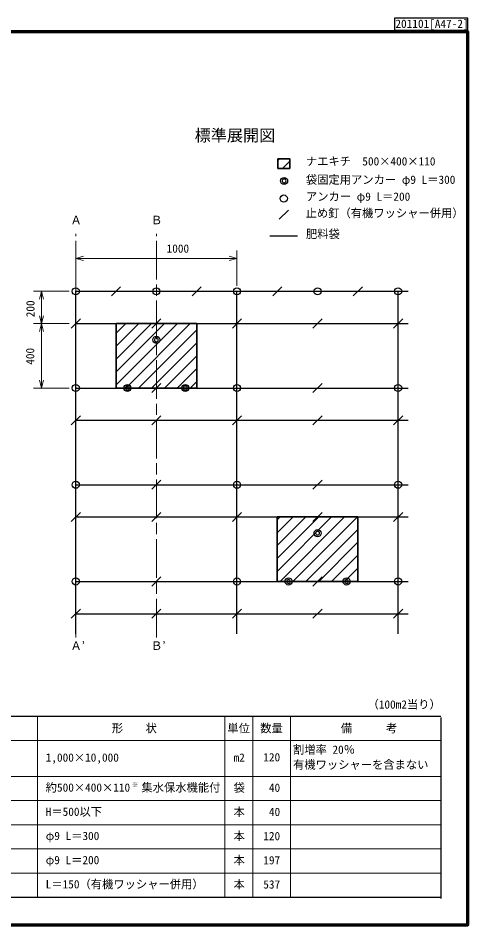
# Model space of a CAD drawing. Units: millimetres, scale not verified. Extents: x 200 to 8200, y 200 to 5825.
# Drawn here: x 5409 to 8200, y 200 to 5825 of the extents above; entities that cross this region are included whole.
import ezdxf
from ezdxf.enums import TextEntityAlignment as Align

# ---------------------------------------------------------------- set-up
doc = ezdxf.new("R2010")
doc.units = ezdxf.units.MM
doc.header["$LTSCALE"] = 20
doc.linetypes.add('CHAIN', pattern=[18.5, 12, -1.5, 3.5, -1.5])
for name, color, linetype, lineweight in [('C-BMK', 3, 'CHAIN', 13), ('C-DOC', 3, 'Continuous', 25), ('C-MTR-FRAM', 5, 'Continuous', 25), ('C-MTR-LINE', 5, 'Continuous', 13), ('C-STR', 7, 'Continuous', 25), ('C-STR-DIM', 1, 'Continuous', 13), ('C-TTL', 2, 'Continuous', 70)]:
    doc.layers.add(name, color=color, linetype=linetype, lineweight=lineweight)
for name, color, linetype in [('C-BMK-TXT', 7, 'Continuous'), ('C-MTR-TXT', 5, 'Continuous'), ('C-STR-TXT', 7, 'Continuous'), ('C-TTL-TXT', 7, 'Continuous')]:
    doc.layers.add(name, color=color, linetype=linetype)
doc.styles.add('ＭＳ ゴシック', font='')
doc.styles.get('ＭＳ ゴシック').set_extended_font_data('MS Gothic')

msp = doc.modelspace()

# ---------------------------------------------------------------- linework, layer by layer
at = {"layer": 'C-BMK'}
for p, q in [((5767.33, 1983.17), (5767.33, 4487.89)), ((6267.33, 1983.17), (6267.33, 4487.89))]:
    msp.add_line(p, q, dxfattribs=at)
at = {"layer": 'C-DOC'}
for p, q in [((7745, 5825), (7745, 5750)), ((8200, 5825), (7745, 5825)), ((8200, 5750), (8200, 5825)), ((7745, 5750), (8200, 5750))]:
    msp.add_line(p, q, dxfattribs=at)
at = {"layer": 'C-MTR-FRAM'}
for p, q in [((4765.7, 1494.05), (8032.48, 1494.05)), ((8032.48, 1486.24), (8032.48, 363.04)), ((4765.7, 370.85), (8032.48, 370.85))]:
    msp.add_line(p, q, dxfattribs=at)
at = {"layer": 'C-MTR-LINE'}
for p, q in [((5529.93, 1494.05), (5529.93, 370.85)), ((6691.37, 1494.05), (6691.37, 370.85)), ((6865.37, 1494.05), (6865.37, 370.85)), ((7099.07, 1494.05), (7099.07, 370.85)), ((4765.7, 1344.05), (8032.48, 1344.05)), ((4765.7, 1120.85), (8032.48, 1120.85)), ((4765.7, 970.85), (8032.48, 970.85)), ((4765.7, 820.85), (8032.48, 820.85)), ((4765.7, 670.85), (8032.48, 670.85)), ((4765.7, 520.85), (8032.48, 520.85))]:
    msp.add_line(p, q, dxfattribs=at)
at = {"layer": 'C-STR'}
for p, q in [((7020.12, 4953.02), (7095.12, 4953.02)), ((7020.12, 4893.02), (7020.12, 4953.02)), ((7020.12, 4942.64), (7030.5, 4953.02)), ((7020.12, 4953.02), (7020.12, 4893.02)), ((7095.12, 4953.02), (7020.12, 4953.02)), ((7095.12, 4953.02), (7095.12, 4893.02)), ((7095.12, 4893.02), (7095.12, 4953.02)), ((7050.41, 4893.02), (7095.12, 4937.73)), ((7095.12, 4893.02), (7020.12, 4893.02)), ((7020.12, 4893.02), (7095.12, 4893.02)), ((7029.68, 4577.51), (7086.25, 4634.08)), ((5767.33, 2005.43), (5767.33, 4130.29)), ((5989.04, 4102), (6045.61, 4158.57)), ((6489.04, 4102), (6545.61, 4158.57)), ((6767.33, 2005.43), (6767.33, 4130.29)), ((6989.04, 4102), (7045.61, 4158.57)), ((7489.04, 4102), (7545.61, 4158.57)), ((7767.33, 2005.43), (7767.33, 4130.29)), ((5739.04, 3902), (5795.61, 3958.57)), ((6239.04, 3902), (6295.61, 3958.57)), ((6739.04, 3902), (6795.61, 3958.57)), ((7239.04, 3902), (7295.61, 3958.57)), ((7739.04, 3902), (7795.61, 3958.57)), ((6017.33, 3930.29), (6517.33, 3930.29)), ((6017.33, 3530.29), (6017.33, 3930.29)), ((6017.33, 3550.32), (6397.29, 3930.29)), ((6017.33, 3630.23), (6317.39, 3930.29)), ((6017.33, 3710.13), (6237.49, 3930.29)), ((6017.33, 3790.03), (6157.58, 3930.29)), ((6017.33, 3869.93), (6077.68, 3930.29)), ((6017.33, 3930.29), (6017.33, 3530.29)), ((6517.33, 3930.29), (6017.33, 3930.29)), ((6077.2, 3530.29), (6477.2, 3930.29)), ((6157.1, 3530.29), (6517.33, 3890.52)), ((6517.33, 3930.29), (6517.33, 3530.29)), ((6517.33, 3530.29), (6517.33, 3930.29)), ((6237, 3530.29), (6517.33, 3810.61)), ((6316.91, 3530.29), (6517.33, 3730.71)), ((6396.81, 3530.29), (6517.33, 3650.81)), ((6239.04, 3502), (6295.61, 3558.57)), ((6476.71, 3530.29), (6517.33, 3570.9)), ((7239.04, 3502), (7295.61, 3558.57)), ((6517.33, 3530.29), (6017.33, 3530.29)), ((6017.33, 3530.29), (6517.33, 3530.29)), ((6517.33, 3530.29), (6451.33, 3530.29)), ((5739.04, 3302), (5795.61, 3358.57)), ((6239.04, 3302), (6295.61, 3358.57)), ((6739.04, 3302), (6795.61, 3358.57)), ((7239.04, 3302), (7295.61, 3358.57)), ((7739.04, 3302), (7795.61, 3358.57)), ((6239.04, 2902), (6295.61, 2958.57)), ((7239.04, 2902), (7295.61, 2958.57)), ((5739.04, 2702), (5795.61, 2758.57)), ((6239.04, 2702), (6295.61, 2758.57)), ((6739.04, 2702), (6795.61, 2758.57)), ((7239.04, 2702), (7295.61, 2758.57)), ((7739.04, 2702), (7795.61, 2758.57)), ((7017.33, 2730.29), (7517.33, 2730.29)), ((7017.33, 2330.29), (7017.33, 2730.29)), ((7017.33, 2392.94), (7354.68, 2730.29)), ((7017.33, 2472.84), (7274.77, 2730.29)), ((7017.33, 2552.75), (7194.87, 2730.29)), ((7017.33, 2632.65), (7114.97, 2730.29)), ((7017.33, 2712.55), (7035.06, 2730.29)), ((7017.33, 2730.29), (7017.33, 2330.29)), ((7517.33, 2730.29), (7017.33, 2730.29)), ((7034.58, 2330.29), (7434.58, 2730.29)), ((7114.48, 2330.29), (7514.48, 2730.29)), ((7517.33, 2730.29), (7517.33, 2330.29)), ((7517.33, 2330.29), (7517.33, 2730.29)), ((7194.38, 2330.29), (7517.33, 2653.23)), ((7274.29, 2330.29), (7517.33, 2573.33)), ((7354.19, 2330.29), (7517.33, 2493.42)), ((7434.09, 2330.29), (7517.33, 2413.52)), ((6239.04, 2302), (6295.61, 2358.57)), ((7451.33, 2330.29), (7017.33, 2330.29)), ((7017.33, 2330.29), (7517.33, 2330.29)), ((7239.04, 2302), (7295.61, 2358.57)), ((7517.33, 2330.29), (7451.33, 2330.29)), ((7514, 2330.29), (7517.33, 2333.62)), ((5739.04, 2102), (5795.61, 2158.57)), ((6239.04, 2102), (6295.61, 2158.57)), ((6739.04, 2102), (6795.61, 2158.57)), ((7239.04, 2102), (7295.61, 2158.57)), ((7739.04, 2102), (7795.61, 2158.57))]:
    msp.add_line(p, q, dxfattribs=at)
at = {"layer": 'C-STR', "color": 3}
for p, q in [((6971.99, 4474.91), (7143.62, 4474.91)), ((5767.33, 4130.29), (7830.33, 4130.29)), ((5767.33, 3930.29), (7830.33, 3930.29)), ((5767.33, 3530.29), (7830.33, 3530.29)), ((5767.33, 3330.29), (7830.33, 3330.29)), ((5767.33, 2930.29), (7830.33, 2930.29)), ((5767.33, 2730.29), (7830.33, 2730.29)), ((5767.33, 2330.29), (7830.33, 2330.29)), ((5767.33, 2130.29), (7830.33, 2130.29))]:
    msp.add_line(p, q, dxfattribs=at)
at = {"layer": 'C-STR'}
for centre in [(7059.83, 4815.01), (7057.96, 4705.8), (5767.33, 4130.29), (6267.33, 4130.29), (6767.33, 4130.29), (7267.33, 4130.29), (7767.33, 4130.29), (6267.33, 3829.63), (5767.33, 3530.29), (6087.35, 3530.29), (6447.06, 3530.29), (6767.33, 3530.29), (7767.33, 3530.29), (5767.33, 2930.29), (6767.33, 2930.29), (7767.33, 2930.29), (7267.33, 2629.63), (5767.33, 2330.29), (6767.33, 2330.29), (7087.35, 2330.29), (7447.06, 2330.29), (7767.33, 2330.29)]:
    msp.add_circle(centre, 22, dxfattribs=at)
for centre, start, end in [((7059.83, 4815.01), 0, 180), ((7059.83, 4815.01), 180, 0), ((6267.33, 3829.63), 0, 180), ((6267.33, 3829.63), 180, 0), ((6087.35, 3530.29), 0, 180), ((6087.35, 3530.29), 180, 0), ((6447.06, 3530.29), 0, 180), ((6447.06, 3530.29), 180, 0), ((7267.33, 2629.63), 0, 180), ((7267.33, 2629.63), 180, 0), ((7087.35, 2330.29), 0, 180), ((7087.35, 2330.29), 180, 0), ((7447.06, 2330.29), 0, 180), ((7447.06, 2330.29), 180, 0)]:
    msp.add_arc(centre, 12, start, end, dxfattribs=at)
at = {"layer": 'C-STR-DIM'}
for p, q in [((5767.33, 4163.66), (5767.33, 4383.66)), ((5767.33, 4334.66), (5815.63, 4347.6)), ((5767.33, 4334.66), (5815.63, 4321.72)), ((5767.33, 4334.66), (6767.33, 4334.66)), ((6767.33, 4334.66), (6719.03, 4347.6)), ((6767.33, 4334.66), (6719.03, 4321.72)), ((6767.33, 4163.66), (6767.33, 4383.66)), ((5725.83, 4130.29), (5505.83, 4130.29)), ((5554.83, 4130.29), (5541.89, 4081.99)), ((5554.83, 4130.29), (5567.77, 4081.99)), ((5554.83, 3930.29), (5554.83, 4130.29)), ((5554.83, 3930.29), (5541.89, 3978.58)), ((5554.83, 3930.29), (5567.77, 3978.58)), ((5725.83, 3930.29), (5505.83, 3930.29)), ((5554.83, 3930.29), (5541.89, 3881.99)), ((5554.83, 3930.29), (5567.77, 3881.99)), ((5554.83, 3530.29), (5554.83, 3930.29)), ((5554.83, 3530.29), (5541.89, 3578.58)), ((5554.83, 3530.29), (5567.77, 3578.58)), ((5725.83, 3530.29), (5505.83, 3530.29))]:
    msp.add_line(p, q, dxfattribs=at)
at = {"layer": 'C-TTL'}
msp.add_lwpolyline([(200, 200), (8200, 200), (8200, 5740), (200, 5740)], close=True, dxfattribs=at)

# ---------------------------------------------------------------- texts
at = {"layer": 'C-BMK-TXT', "style": 'ＭＳ ゴシック'}
for s, p in [('Ａ', (5734.17, 4597.73)), ('Ｂ', (6234.17, 4597.73)), ('Ａ’', (5734.29, 1957.32)), ('Ｂ’', (6234.29, 1957.32))]:
    msp.add_text(s, height=51.32, dxfattribs=at).set_placement(p, align=Align.TOP_LEFT)
at = {"layer": 'C-DOC', "style": 'ＭＳ ゴシック'}
msp.add_text('201101[A47-2]', height=51.32, dxfattribs=at).set_placement((7750.68, 5749.11), align=Align.BOTTOM_LEFT)
at = {"layer": 'C-MTR-TXT', "style": 'ＭＳ ゴシック'}
for s, height, p in [('（100m2当り）', 51.32, (7577.48, 1526.24)), ('割増率 20％', 51.32, (7114.87, 1245.96)), ('1,000×10,000', 51.32, (5580.6, 1196.89)), ('有機ワッシャーを含まない', 51.32, (7115.39, 1152.38)), ('約500×400×110\u3000集水保水機能付', 51.32, (5580.6, 1010.85)), ('※', 29.33, (6113.37, 1045.31)), ('H＝500以下', 51.32, (5580.6, 860.85)), ('φ9 L＝300', 51.32, (5580.6, 710.85)), ('φ9 L＝200', 51.32, (5580.6, 560.85)), ('L＝150（有機ワッシャー併用）', 51.32, (5580.6, 410.85))]:
    msp.add_text(s, height=height, dxfattribs=at).set_placement(p, align=Align.BOTTOM_LEFT)
for s, p in [('\u3000形\u3000\u3000状\u3000', (5920.78, 1419.45)), ('単位', (6707.96, 1419.45)), ('数量', (6911.63, 1419.45)), ('\u3000備\u3000\u3000\u3000考\u3000', (7341.87, 1419.45))]:
    msp.add_text(s, height=51.32, dxfattribs=at).set_placement(p, align=Align.MIDDLE_LEFT)
for s, p in [('m2', (6781.08, 1196.89)), ('袋', (6781.08, 1009.85)), ('本', (6781.08, 859.85)), ('本', (6781.08, 709.85)), ('本', (6781.08, 559.85)), ('本', (6781.08, 409.85))]:
    msp.add_text(s, height=51.32, dxfattribs=at).set_placement(p, align=Align.BOTTOM_CENTER)
for s, p in [('120', (7035.35, 1198.89)), ('40', (7035.35, 1009.85)), ('40', (7035.35, 859.85)), ('120', (7035.35, 709.85)), ('197', (7035.35, 559.85)), ('537', (7035.35, 409.85))]:
    msp.add_text(s, height=51.32, dxfattribs=at).set_placement(p, align=Align.BOTTOM_RIGHT)
at = {"layer": 'C-STR-DIM', "color": 7, "style": 'ＭＳ ゴシック'}
msp.add_text('1000', height=51.32, dxfattribs=at).set_placement((6330.72, 4354.66), align=Align.BOTTOM_LEFT)
for s, p in [('200', (5526.55, 3969.15)), ('400', (5524.68, 3674.63))]:
    msp.add_text(s, height=51.32, rotation=90, dxfattribs=at).set_placement(p, align=Align.BOTTOM_LEFT)
at = {"layer": 'C-STR-TXT', "style": 'ＭＳ ゴシック'}
for s, p in [('ナエキチ\u3000500×400×110', (7195.08, 4895.62)), ('袋固定用アンカー φ9 L＝300', (7195.08, 4781.58)), ('アンカー φ9 L＝200', (7195.08, 4676.9)), ('止め釘（有機ワッシャー併用）', (7193.42, 4574.29)), ('肥料袋', (7195.48, 4444.65))]:
    msp.add_text(s, height=51.32, dxfattribs=at).set_placement(p, align=Align.BOTTOM_LEFT)
at = {"layer": 'C-TTL-TXT', "style": 'ＭＳ ゴシック'}
msp.add_text('標準展開図', height=73.31, dxfattribs=at).set_placement((6504.86, 5097.61), align=Align.MIDDLE_LEFT)

doc.saveas('drawing.dxf')
